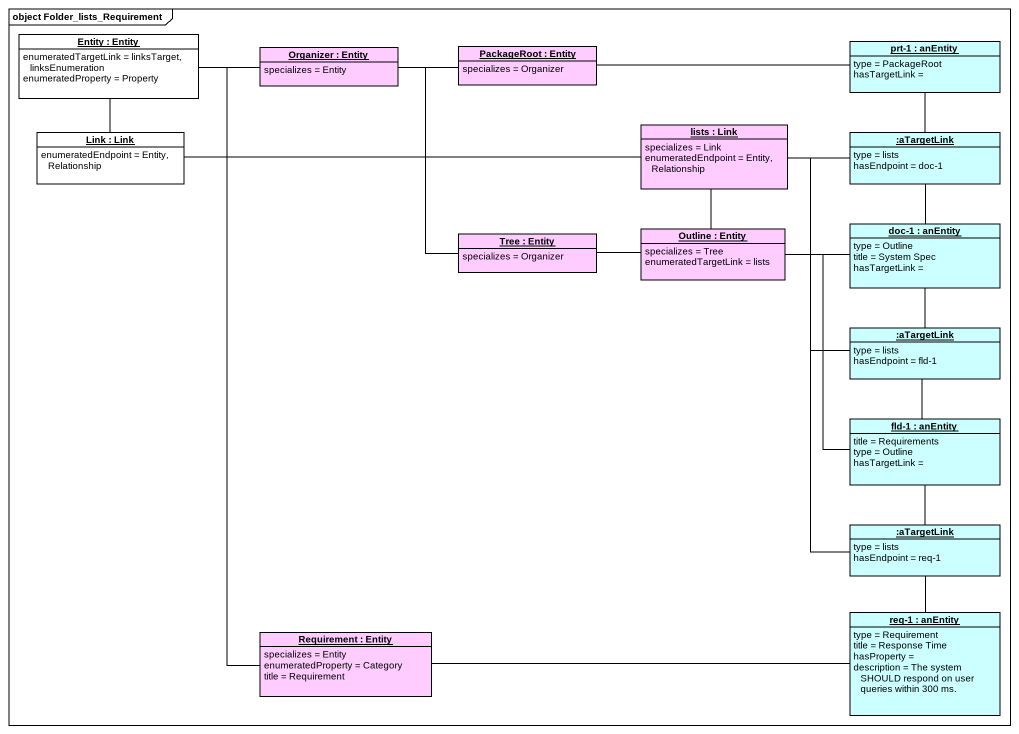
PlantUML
@startuml
mainframe object Folder_lists_Requirement
hide circle
hide empty members
object "Entity : Entity" as Entity_ #FFFFFF {
  enumeratedTargetLink = linksTarget, linksEnumeration
  enumeratedProperty = Property
}
object "Organizer : Entity" as Organizer #FFCCFF {
  specializes = Entity
}
object "PackageRoot : Entity" as PackageRoot #FFCCFF {
  specializes = Organizer
}
object "prt-1 : anEntity" as prt_1 #CCFFFF {
  type = PackageRoot
  hasTargetLink =
}
object "Link : Link" as Link #FFFFFF {
  enumeratedEndpoint = Entity, Relationship
}
object "lists : Link" as lists #FFCCFF {
  specializes = Link
  enumeratedEndpoint = Entity, Relationship
}
object ":aTargetLink" as aTargetLink #CCFFFF {
  type = lists
  hasEndpoint = doc-1
}
object "Tree : Entity" as Tree #FFCCFF {
  specializes = Organizer
}
object "Outline : Entity" as Outline #FFCCFF {
  specializes = Tree
  enumeratedTargetLink = lists
}
object "doc-1 : anEntity" as doc_1 #CCFFFF {
  type = Outline
  title = System Spec
  hasTargetLink =
}
object ":aTargetLink" as aTargetLink_2 #CCFFFF {
  type = lists
  hasEndpoint = fld-1
}
object "fld-1 : anEntity" as fld_1 #CCFFFF {
  title = Requirements
  type = Outline
  hasTargetLink =
}
object ":aTargetLink" as aTargetLink_3 #CCFFFF {
  type = lists
  hasEndpoint = req-1
}
object "Requirement : Entity" as Requirement #FFCCFF {
  specializes = Entity
  enumeratedProperty = Category
  title = Requirement
}
object "req-1 : anEntity" as req_1 #CCFFFF {
  type = Requirement
  title = Response Time
  hasProperty =
  description = The system SHOULD respond on user queries within 300 ms.
}
Organizer -left- Entity_
PackageRoot -left- Organizer
prt_1 -left- PackageRoot
prt_1 -- aTargetLink
Link -up- Entity_
lists -left- Link
aTargetLink -left- lists
aTargetLink -- doc_1
Tree -up- Organizer
Outline -up- lists
Outline -left- Tree
doc_1 -left- Outline
doc_1 -- aTargetLink_2
aTargetLink_2 -up- lists
aTargetLink_2 -- fld_1
fld_1 -up- Outline
fld_1 -- aTargetLink_3
aTargetLink_3 -up- lists
aTargetLink_3 -- req_1
Requirement -up- Entity_
req_1 -left- Requirement
@enduml
